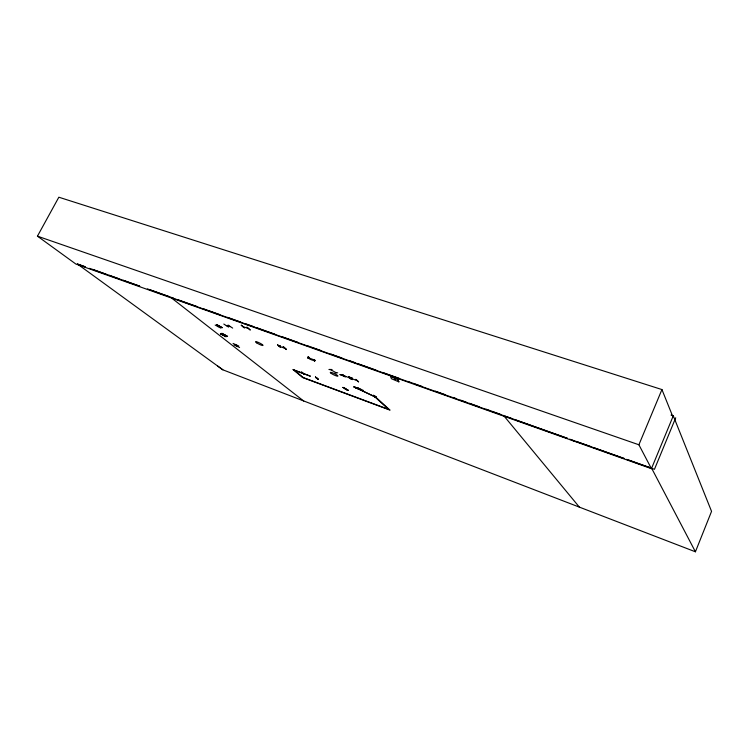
<?xml version="1.0" encoding="UTF-8"?>
<svg xmlns="http://www.w3.org/2000/svg" width="749" height="749" viewBox="0 0 749 749"><rect width="100%" height="100%" fill="white"/><g stroke="black" fill="none" stroke-linecap="round" stroke-linejoin="round"><path stroke-width="1.12" d="M314.617 361.355L314.73 360.035M355.756 379.35L358.556 381.803M350.991 379.097L348.697 376.794M344.315 387.776L346.787 389.986L344.1 387.692M283.253 346.899L286.455 349.568L283.347 346.59M286.23 349.39L283.15 346.909M250.035 329.85L247.03 327.266M354.155 387.214L359.735 388.825M359.735 388.862L357.882 388.132M315.441 377.093L318.147 379.397L315.554 377.159M307.661 358.022L308.017 356.87M308.251 356.983L307.979 358.106M308.56 357.142L308.822 358.003L309.019 357.282M308.522 357.114C306.247 359.651 324.57 363.377 308.232 357.713M359.623 389.527L353.874 386.568L359.698 389.574M314.749 360.1L314.374 361.224M239.596 347.461L233.978 344.971M503.525 415.405L579.361 507.12L695.418 551.788L711.55 511.37L673.285 415.807L671.067 415.077M675.71 417.792L654.457 469.305L626.473 459.343M672.883 416.772L661.938 389.564L58.843 197.212L37.45 236.16L75.827 264.013L651.443 468.659L673.285 415.807M651.443 468.659L638.897 444.775L661.938 389.564M221.891 333.371L227.556 336.385L221.854 333.333M216.517 324.57L222.378 327.706L216.508 324.598M575.007 441.479L569.689 439.111M397.944 379.771L398.88 381.859L391.474 378.751L390.519 376.55L397.944 379.771L398.88 381.859M388.534 409.338L374.875 396.914L376.335 396.642L375.97 397.316L390.042 410.143L302.783 377.608L292.887 369.472L310.423 376.204L293.411 369.903M351.375 378.545L351.524 377.824C352.648 378.479 351.468 378.882 352.058 378.086M351.88 378.722L351.936 377.983M308.176 357.694L308.485 356.73M277.664 344.83L280.678 347.48L277.636 344.858M279.517 345.663L279.368 346.319L279.499 345.589L280.126 345.888M279.77 346.459L279.873 345.72L279.808 346.478M279.752 346.459L279.574 345.692M215.169 325.066L220.992 328.184M220.421 333.857L226.151 336.75L220.487 333.839M342.883 387.383L348.425 390.379L342.883 387.43M238.744 346.001L233.061 343.435M304.094 374.182L301.444 371.953L304.253 374.154M345.561 376.541L339.859 374.491L345.692 376.625M375.97 397.316L355.756 387.664L375.97 397.316L374.875 396.914M223.811 324.045L228.614 327.107M241.272 325.15L244.53 327.837M244.23 327.819L241.262 325.253M318.316 379.368L315.46 377.122L318.334 379.35M342.649 374.528L345.289 376.916L342.377 374.481M349.568 377.122L352.498 379.631L349.886 377.15M329.317 369.557L331.835 369.519M217.968 326.63L219.27 326.133M223.361 335.234L224.531 334.869M223.492 335.412L224.766 334.981M356.384 388.057L356.515 388.01M329.026 369.454L331.816 369.538M337.696 372.805L335.168 372.805M219.476 326.255L218.099 326.573M226.367 325.581L230.317 326.611M284.676 348.238L279.218 346.197M342.742 375.623L342.939 375.698M343.931 375.773L349.727 377.964M356.955 380.595L351.253 378.442M317.005 378.301L317.576 378.517M344.699 388.609L345.158 388.722M228.089 325.057L232.658 328.099M236.141 344.999L236.899 346.291M243.097 326.714L248.228 328.474M330.646 369.697L336.282 372.805M349.071 377.655L349.661 377.936M345.195 388.797L344.774 388.647M37.45 236.16L638.897 444.775M85.124 266.784L77.484 264.069L222.856 369.819L579.361 507.12M89.496 268.339L105.881 274.162M109.157 275.323L139.745 286.184L123.285 280.313M149.575 289.676L169.237 296.66L147.356 288.88M173.628 298.224L170.323 297.053L170.716 297.353M178.028 299.787L196.715 306.425M203.316 308.766L219.813 314.627M227.509 317.361L240.71 322.051M246.206 324.008L253.902 326.742M256.102 327.519L274.799 334.157M281.39 336.507L297.887 342.359M306.687 345.486L320.984 350.569M330.88 354.08L341.872 357.985M349.577 360.718L355.073 362.675M357.273 363.452L375.961 370.1M382.561 372.44L399.058 378.301M407.859 381.419L422.155 386.503M435.347 391.184L445.243 394.704M452.939 397.438L456.244 398.608M460.644 400.172L466.14 402.129M469.436 403.299L479.332 406.81M485.932 409.16L500.229 414.234M77.334 263.966L84.993 266.691M92.651 269.415L118.904 278.759M567.302 438.296L504.854 416.079L512.55 418.813M571.684 439.85L624.282 458.566M171.821 297.746L206.986 310.245M209.186 311.022L308.111 346.169M311.406 347.339L409.235 382.102M414.731 384.05L489.471 410.611M491.672 411.388L503.759 415.686M515.846 419.983L567.489 438.334M576.271 441.451L590.474 446.498M593.751 447.659L624.32 458.519M628.692 460.073L651.621 468.219L695.418 551.788M348.688 376.831L351.318 379.181M355.972 379.481L358.565 381.85M354.015 387.102L359.717 389.227M302.278 377.196L389.602 409.731M317.445 378.46L317.211 378.432M357.114 387.467L363.19 390.36M373.302 395.191L375.324 396.155M217.659 366.046L222.856 369.819M171.643 298.074L303.701 401.024M294.404 370.268L303.251 377.552M250.26 329.991L246.814 327.182M394.517 378.985L395.06 379.322L394.517 378.985M256.635 342.836A4.176 0.665 26.3 0 0 262.918 345.504A4.176 0.665 26.3 0 0 258.33 342.405A4.176 0.665 26.3 0 0 256.635 342.836M331.198 373.405A4.251 0.702 25.6 0 0 337.733 376.185A4.251 0.702 25.6 0 0 333.408 373.161A4.251 0.702 25.6 0 0 331.198 373.405"/></g></svg>
